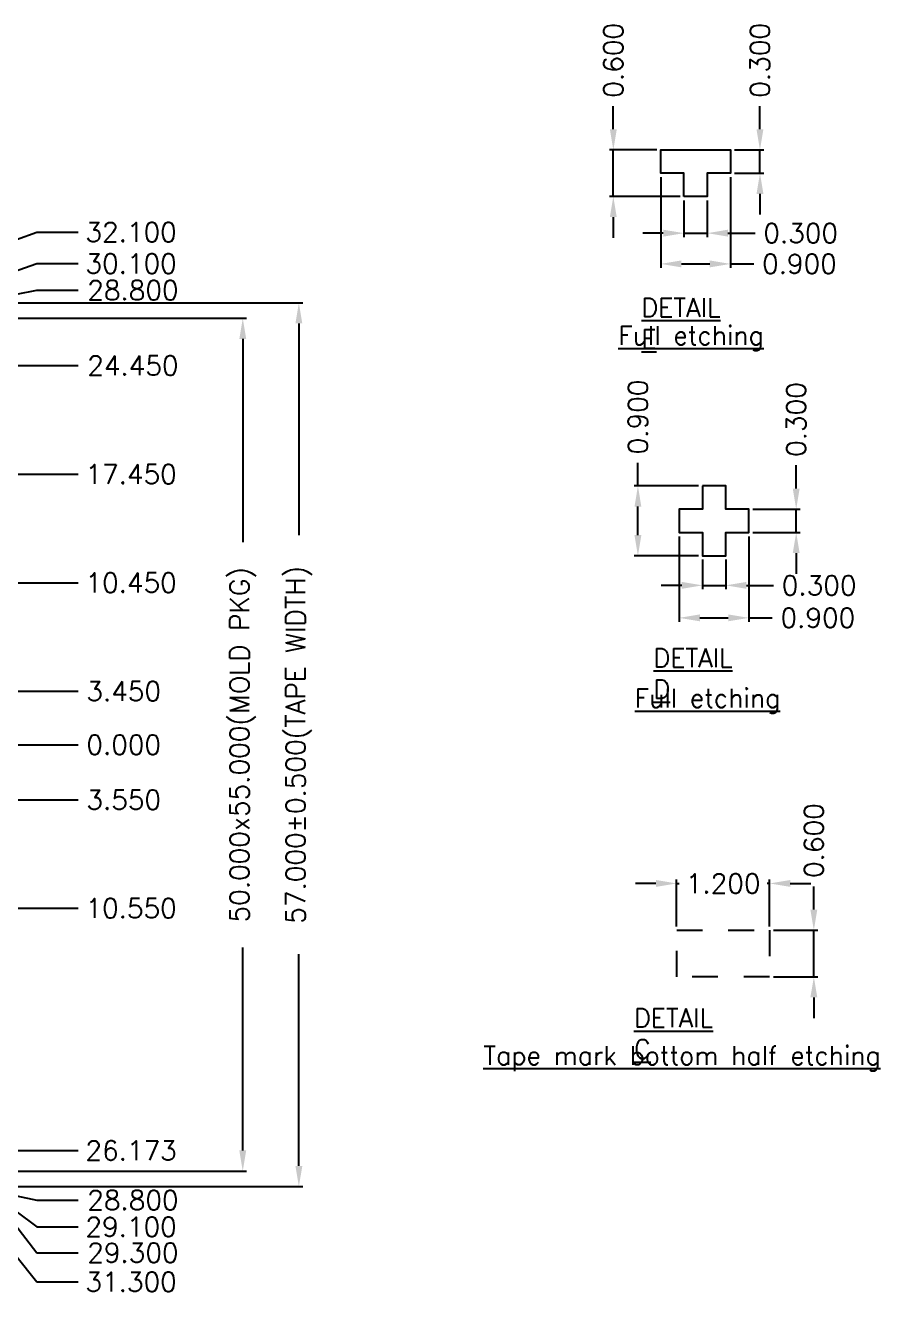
# Model space of a CAD drawing. Header units: millimetres. Extents: x 403.52 to 411.99, y 129.21 to 134.71.
# Drawn here: x 408.683 to 411.994, y 129.796 to 134.707 of the extents above; entities that cross this region are included whole.
import ezdxf

# ---------------------------------------------------------------- set-up
doc = ezdxf.new("R2010")
doc.units = ezdxf.units.MM
doc.header["$LTSCALE"] = 0.5
doc.header["$PDMODE"] = 98
doc.linetypes.add('HIDDEN', pattern=[0.375, 0.25, -0.125])
doc.layers.add('DIM', color=3, linetype='Continuous')
doc.styles.add('Chinese', font='SimSun.ttf', dxfattribs={"height": 5})
doc.styles.add('SIMPLEX', font='simplex.shx', dxfattribs={"bigfont": 'AllInOneBig.shx'})
doc.dimstyles.new('Standard2', dxfattribs={"dimtxt": 0.075, "dimasz": 0.08, "dimexe": 0.015, "dimexo": 0.015, "dimgap": 0.027, "dimtad": 1, "dimdec": 3, "dimlfac": 16.666667, "dimrnd": 0.0005, "dimzin": 1, "dimtxsty": 'SIMPLEX', "dimcen": 0.1905, "dimclrd": 256, "dimclre": 256, "dimclrt": 256, "dimazin": 3, "dimtp": 0.03, "dimtm": 0.05, "dimtfac": 0.8, "dimtdec": 3, "dimtmove": 0, "dimatfit": 3, "dimfxl": 0.05, "dimtzin": 4, "dimlwd": -1, "dimlwe": -1})

# ---------------------------------------------------------------- blocks, each defined once
blk = doc.blocks.new('*D10')
at = {"layer": 'Defpoints', "color": 0, "ltscale": 0.1, "transparency": 16777216}
for p in [(406.488, 131.9238), (406.498, 131.9238), (408.8868, 131.9238)]:
    blk.add_point(p, dxfattribs=at)
at = {"layer": 'DIM', "ltscale": 0.1, "transparency": 16777216}
blk.add_line((406.513, 131.9238), (408.8868, 131.9238), dxfattribs=at)
at = {"layer": 'DIM', "ltscale": 0.1, "transparency": 16777216, "insert": (409.0638, 131.9238), "char_height": 0.075, "attachment_point": 5, "style": 'SIMPLEX'}
blk.add_mtext('\\A1;0.000', dxfattribs=at)
blk = doc.blocks.new('*D35')
at = {"layer": 'Defpoints', "color": 0, "ltscale": 0.1, "transparency": 16777216}
for p in [(408.8868, 133.9073), (408.1078, 133.8498), (406.488, 131.9238)]:
    blk.add_point(p, dxfattribs=at)
at = {"layer": 'DIM', "ltscale": 0.1, "transparency": 16777216}
for p, q in [((408.5668, 133.8498), (408.7268, 133.9073)), ((408.7268, 133.9073), (408.8868, 133.9073)), ((408.1228, 133.8498), (408.5668, 133.8498))]:
    blk.add_line(p, q, dxfattribs=at)
at = {"layer": 'DIM', "ltscale": 0.1, "transparency": 16777216, "insert": (409.0924, 133.9073), "char_height": 0.075, "attachment_point": 5, "style": 'SIMPLEX'}
blk.add_mtext('\\A1;32.100', dxfattribs=at)
blk = doc.blocks.new('*D36')
at = {"layer": 'Defpoints', "color": 0, "ltscale": 0.1, "transparency": 16777216}
for p in [(408.8868, 133.7852), (408.2338, 133.7298), (406.488, 131.9238)]:
    blk.add_point(p, dxfattribs=at)
at = {"layer": 'DIM', "ltscale": 0.1, "transparency": 16777216}
for p, q in [((408.5668, 133.7298), (408.7268, 133.7852)), ((408.7268, 133.7852), (408.8868, 133.7852)), ((408.2488, 133.7298), (408.5668, 133.7298))]:
    blk.add_line(p, q, dxfattribs=at)
at = {"layer": 'DIM', "ltscale": 0.1, "transparency": 16777216, "insert": (409.0924, 133.7852), "char_height": 0.075, "attachment_point": 5, "style": 'SIMPLEX'}
blk.add_mtext('\\A1;30.100', dxfattribs=at)
blk = doc.blocks.new('*D37')
at = {"layer": 'Defpoints', "color": 0, "ltscale": 0.1, "transparency": 16777216}
for p in [(408.1138, 133.6518), (408.8868, 133.6823), (406.488, 131.9238)]:
    blk.add_point(p, dxfattribs=at)
at = {"layer": 'DIM', "ltscale": 0.1, "transparency": 16777216}
for p, q in [((408.1288, 133.6518), (408.5668, 133.6518)), ((408.5668, 133.6518), (408.7268, 133.6823)), ((408.7268, 133.6823), (408.8868, 133.6823))]:
    blk.add_line(p, q, dxfattribs=at)
at = {"layer": 'DIM', "ltscale": 0.1, "transparency": 16777216, "insert": (409.0995, 133.6823), "char_height": 0.075, "attachment_point": 5, "style": 'SIMPLEX'}
blk.add_mtext('\\A1;28.800', dxfattribs=at)
blk = doc.blocks.new('*D38')
at = {"layer": 'Defpoints', "color": 0, "ltscale": 0.1, "transparency": 16777216}
for p in [(408.2338, 133.3908), (408.8868, 133.3908), (406.488, 131.9238)]:
    blk.add_point(p, dxfattribs=at)
at = {"layer": 'DIM', "ltscale": 0.1, "transparency": 16777216}
blk.add_line((408.2488, 133.3908), (408.8868, 133.3908), dxfattribs=at)
at = {"layer": 'DIM', "ltscale": 0.1, "transparency": 16777216, "insert": (409.0995, 133.3908), "char_height": 0.075, "attachment_point": 5, "style": 'SIMPLEX'}
blk.add_mtext('\\A1;24.450', dxfattribs=at)
blk = doc.blocks.new('*D39')
at = {"layer": 'Defpoints', "color": 0, "ltscale": 0.1, "transparency": 16777216}
for p in [(408.2338, 132.9708), (408.8868, 132.9708), (406.488, 131.9238)]:
    blk.add_point(p, dxfattribs=at)
at = {"layer": 'DIM', "ltscale": 0.1, "transparency": 16777216}
blk.add_line((408.2488, 132.9708), (408.8868, 132.9708), dxfattribs=at)
at = {"layer": 'DIM', "ltscale": 0.1, "transparency": 16777216, "insert": (409.0924, 132.9708), "char_height": 0.075, "attachment_point": 5, "style": 'SIMPLEX'}
blk.add_mtext('\\A1;17.450', dxfattribs=at)
blk = doc.blocks.new('*D40')
at = {"layer": 'Defpoints', "color": 0, "ltscale": 0.1, "transparency": 16777216}
for p in [(408.2338, 132.5508), (408.8868, 132.5508), (406.488, 131.9238)]:
    blk.add_point(p, dxfattribs=at)
at = {"layer": 'DIM', "ltscale": 0.1, "transparency": 16777216}
blk.add_line((408.2488, 132.5508), (408.8868, 132.5508), dxfattribs=at)
at = {"layer": 'DIM', "ltscale": 0.1, "transparency": 16777216, "insert": (409.0924, 132.5508), "char_height": 0.075, "attachment_point": 5, "style": 'SIMPLEX'}
blk.add_mtext('\\A1;10.450', dxfattribs=at)
blk = doc.blocks.new('*D41')
at = {"layer": 'Defpoints', "color": 0, "ltscale": 0.1, "transparency": 16777216}
for p in [(408.2338, 132.1308), (408.8868, 132.1308), (406.488, 131.9238)]:
    blk.add_point(p, dxfattribs=at)
at = {"layer": 'DIM', "ltscale": 0.1, "transparency": 16777216}
blk.add_line((408.2488, 132.1308), (408.8868, 132.1308), dxfattribs=at)
at = {"layer": 'DIM', "ltscale": 0.1, "transparency": 16777216, "insert": (409.0638, 132.1308), "char_height": 0.075, "attachment_point": 5, "style": 'SIMPLEX'}
blk.add_mtext('\\A1;3.450', dxfattribs=at)
blk = doc.blocks.new('*D42')
at = {"layer": 'Defpoints', "color": 0, "ltscale": 0.1, "transparency": 16777216}
for p in [(406.488, 131.9238), (408.2338, 131.7108), (408.8868, 131.7108)]:
    blk.add_point(p, dxfattribs=at)
at = {"layer": 'DIM', "ltscale": 0.1, "transparency": 16777216}
blk.add_line((408.2488, 131.7108), (408.8868, 131.7108), dxfattribs=at)
at = {"layer": 'DIM', "ltscale": 0.1, "transparency": 16777216, "insert": (409.0638, 131.7108), "char_height": 0.075, "attachment_point": 5, "style": 'SIMPLEX'}
blk.add_mtext('\\A1;3.550', dxfattribs=at)
blk = doc.blocks.new('*D43')
at = {"layer": 'Defpoints', "color": 0, "ltscale": 0.1, "transparency": 16777216}
for p in [(406.488, 131.9238), (408.2338, 131.2908), (408.8868, 131.2908)]:
    blk.add_point(p, dxfattribs=at)
at = {"layer": 'DIM', "ltscale": 0.1, "transparency": 16777216}
blk.add_line((408.2488, 131.2908), (408.8868, 131.2908), dxfattribs=at)
at = {"layer": 'DIM', "ltscale": 0.1, "transparency": 16777216, "insert": (409.0924, 131.2908), "char_height": 0.075, "attachment_point": 5, "style": 'SIMPLEX'}
blk.add_mtext('\\A1;10.550', dxfattribs=at)
blk = doc.blocks.new('*D44')
at = {"layer": 'Defpoints', "color": 0, "ltscale": 0.1, "transparency": 16777216}
for p in [(406.488, 131.9238), (408.1138, 130.1958), (408.8868, 130.1615)]:
    blk.add_point(p, dxfattribs=at)
at = {"layer": 'DIM', "ltscale": 0.1, "transparency": 16777216}
for p, q in [((408.1288, 130.1958), (408.5668, 130.1958)), ((408.5668, 130.1958), (408.7268, 130.1615)), ((408.7268, 130.1615), (408.8868, 130.1615))]:
    blk.add_line(p, q, dxfattribs=at)
at = {"layer": 'DIM', "ltscale": 0.1, "transparency": 16777216, "insert": (409.0995, 130.1615), "char_height": 0.075, "attachment_point": 5, "style": 'SIMPLEX'}
blk.add_mtext('\\A1;28.800', dxfattribs=at)
blk = doc.blocks.new('*D45')
at = {"layer": 'Defpoints', "color": 0, "ltscale": 0.1, "transparency": 16777216}
for p in [(406.488, 131.9238), (408.2338, 130.1658), (408.8868, 129.958)]:
    blk.add_point(p, dxfattribs=at)
at = {"layer": 'DIM', "ltscale": 0.1, "transparency": 16777216}
for p, q in [((408.2488, 130.1658), (408.5668, 130.1658)), ((408.5668, 130.1658), (408.7268, 129.958)), ((408.7268, 129.958), (408.8868, 129.958))]:
    blk.add_line(p, q, dxfattribs=at)
at = {"layer": 'DIM', "ltscale": 0.1, "transparency": 16777216, "insert": (409.0995, 129.958), "char_height": 0.075, "attachment_point": 5, "style": 'SIMPLEX'}
blk.add_mtext('\\A1;29.300', dxfattribs=at)
blk = doc.blocks.new('*D46')
at = {"layer": 'Defpoints', "color": 0, "ltscale": 0.1, "transparency": 16777216}
for p in [(406.488, 131.9238), (408.1078, 130.0458), (408.8868, 129.8452)]:
    blk.add_point(p, dxfattribs=at)
at = {"layer": 'DIM', "ltscale": 0.1, "transparency": 16777216}
for p, q in [((408.1228, 130.0458), (408.5668, 130.0458)), ((408.5668, 130.0458), (408.7268, 129.8452)), ((408.7268, 129.8452), (408.8868, 129.8452))]:
    blk.add_line(p, q, dxfattribs=at)
at = {"layer": 'DIM', "ltscale": 0.1, "transparency": 16777216, "insert": (409.0924, 129.8452), "char_height": 0.075, "attachment_point": 5, "style": 'SIMPLEX'}
blk.add_mtext('\\A1;31.300', dxfattribs=at)
blk = doc.blocks.new('*D64')
at = {"layer": 'Defpoints', "color": 0, "ltscale": 0.1, "transparency": 16777216}
for p in [(408.018, 133.5738), (409.5247, 133.5738), (408.018, 130.2738)]:
    blk.add_point(p, dxfattribs=at)
at = {"layer": 'DIM', "ltscale": 0.1, "transparency": 16777216}
for p, q in [((408.033, 133.5738), (409.5397, 133.5738)), ((409.5247, 133.4938), (409.5247, 132.708)), ((409.5247, 130.3538), (409.5247, 131.1397)), ((408.033, 130.2738), (409.5397, 130.2738))]:
    blk.add_line(p, q, dxfattribs=at)
for points in [[(409.5114, 133.4938), (409.538, 133.4938), (409.5247, 133.5738)], [(409.5114, 130.3538), (409.538, 130.3538), (409.5247, 130.2738)]]:
    blk.add_solid(points, dxfattribs=at)
at = {"layer": 'DIM', "ltscale": 0.1, "transparency": 16777216, "insert": (409.5247, 131.9238), "char_height": 0.075, "attachment_point": 5, "rotation": 90, "style": 'SIMPLEX'}
blk.add_mtext('\\A1;50.000x55.000(MOLD PKG)', dxfattribs=at)
blk = doc.blocks.new('*D65')
at = {"layer": 'Defpoints', "color": 0, "ltscale": 0.1, "transparency": 16777216}
for p in [(408.2338, 133.6338), (409.7419, 133.6338), (408.2338, 130.2138)]:
    blk.add_point(p, dxfattribs=at)
at = {"layer": 'DIM', "ltscale": 0.1, "transparency": 16777216}
for p, q in [((408.2488, 133.6338), (409.7569, 133.6338)), ((409.7419, 133.5538), (409.7419, 132.7347)), ((409.7419, 130.2938), (409.7419, 131.1129)), ((408.2488, 130.2138), (409.7569, 130.2138))]:
    blk.add_line(p, q, dxfattribs=at)
for points in [[(409.7286, 133.5538), (409.7553, 133.5538), (409.7419, 133.6338)], [(409.7286, 130.2938), (409.7553, 130.2938), (409.7419, 130.2138)]]:
    blk.add_solid(points, dxfattribs=at)
at = {"layer": 'DIM', "ltscale": 0.1, "transparency": 16777216, "insert": (409.7419, 131.9238), "char_height": 0.075, "attachment_point": 5, "rotation": 90, "style": 'SIMPLEX'}
blk.add_mtext('\\A1;57.000%%p0.500(TAPE WIDTH)', dxfattribs=at)
blk = doc.blocks.new('*D20')
at = {"ltscale": 0.1, "transparency": 16777216}
for p, q in [((411.1247, 131.387), (411.0447, 131.387)), ((411.2047, 131.2208), (411.2047, 131.402)), ((411.2047, 131.387), (411.2149, 131.387)), ((411.5647, 131.387), (411.5546, 131.387)), ((411.5647, 131.2208), (411.5647, 131.402)), ((411.6447, 131.387), (411.7247, 131.387))]:
    blk.add_line(p, q, dxfattribs=at)
for points in [[(411.1247, 131.4003), (411.1247, 131.3737), (411.2047, 131.387)], [(411.6447, 131.4003), (411.6447, 131.3737), (411.5647, 131.387)]]:
    blk.add_solid(points, dxfattribs=at)
at = {"layer": 'Defpoints', "color": 0, "ltscale": 0.1, "transparency": 16777216}
for p in [(411.5647, 131.387), (411.2047, 131.2058), (411.5647, 131.2058)]:
    blk.add_point(p, dxfattribs=at)
at = {"ltscale": 0.1, "transparency": 16777216, "insert": (411.3847, 131.387), "char_height": 0.075, "attachment_point": 5, "style": 'SIMPLEX'}
blk.add_mtext('\\A1;1.200', dxfattribs=at)
blk = doc.blocks.new('*D21')
at = {"ltscale": 0.1, "transparency": 16777216}
for p, q in [((411.7359, 131.2858), (411.7359, 131.3758)), ((411.5797, 131.2058), (411.7509, 131.2058)), ((411.7359, 131.0258), (411.7359, 131.2058)), ((411.5797, 131.0258), (411.7509, 131.0258)), ((411.7359, 130.9458), (411.7359, 130.8658))]:
    blk.add_line(p, q, dxfattribs=at)
for points in [[(411.7225, 131.2858), (411.7492, 131.2858), (411.7359, 131.2058)], [(411.7225, 130.9458), (411.7492, 130.9458), (411.7359, 131.0258)]]:
    blk.add_solid(points, dxfattribs=at)
at = {"layer": 'Defpoints', "color": 0, "ltscale": 0.1, "transparency": 16777216}
for p in [(411.5647, 131.2058), (411.7359, 131.2058), (411.5647, 131.0258)]:
    blk.add_point(p, dxfattribs=at)
at = {"ltscale": 0.1, "transparency": 16777216, "insert": (411.7359, 131.5528), "char_height": 0.075, "attachment_point": 5, "rotation": 90, "style": 'SIMPLEX'}
blk.add_mtext('\\A1;0.600', dxfattribs=at)
blk = doc.blocks.new('*D72')
at = {"ltscale": 0.1, "transparency": 16777216}
for p, q in [((411.2331, 134.0302), (411.2331, 133.8882)), ((411.3231, 134.0302), (411.3231, 133.8882)), ((411.1531, 133.9032), (411.0731, 133.9032)), ((411.2331, 133.9032), (411.3231, 133.9032)), ((411.4031, 133.9032), (411.5081, 133.9032))]:
    blk.add_line(p, q, dxfattribs=at)
for points in [[(411.1531, 133.9166), (411.1531, 133.8899), (411.2331, 133.9032)], [(411.4031, 133.9166), (411.4031, 133.8899), (411.3231, 133.9032)]]:
    blk.add_solid(points, dxfattribs=at)
at = {"layer": 'Defpoints', "color": 0, "ltscale": 0.1, "transparency": 16777216}
for p in [(411.2331, 134.0452), (411.3231, 134.0452), (411.3231, 133.9032)]:
    blk.add_point(p, dxfattribs=at)
at = {"ltscale": 0.1, "transparency": 16777216, "insert": (411.6851, 133.9032), "char_height": 0.075, "attachment_point": 5, "style": 'SIMPLEX'}
blk.add_mtext('\\A1;0.300', dxfattribs=at)
blk = doc.blocks.new('*D73')
at = {"ltscale": 0.1, "transparency": 16777216}
for p, q in [((411.5272, 134.3052), (411.5272, 134.3952)), ((411.4281, 134.2252), (411.5422, 134.2252)), ((411.5272, 134.1352), (411.5272, 134.2252)), ((411.4281, 134.1352), (411.5422, 134.1352)), ((411.5272, 134.0552), (411.5272, 133.9752))]:
    blk.add_line(p, q, dxfattribs=at)
for points in [[(411.5139, 134.3052), (411.5406, 134.3052), (411.5272, 134.2252)], [(411.5139, 134.0552), (411.5406, 134.0552), (411.5272, 134.1352)]]:
    blk.add_solid(points, dxfattribs=at)
at = {"layer": 'Defpoints', "color": 0, "ltscale": 0.1, "transparency": 16777216}
for p in [(411.4131, 134.2252), (411.5272, 134.2252), (411.4131, 134.1352)]:
    blk.add_point(p, dxfattribs=at)
at = {"ltscale": 0.1, "transparency": 16777216, "insert": (411.5272, 134.5722), "char_height": 0.075, "attachment_point": 5, "rotation": 90, "style": 'SIMPLEX'}
blk.add_mtext('\\A1;0.300', dxfattribs=at)
blk = doc.blocks.new('*D74')
at = {"ltscale": 0.1, "transparency": 16777216}
for p, q in [((410.9595, 134.3052), (410.9595, 134.3952)), ((411.1281, 134.2252), (410.9445, 134.2252)), ((410.9595, 134.0452), (410.9595, 134.2252)), ((411.2181, 134.0452), (410.9445, 134.0452)), ((410.9595, 133.9652), (410.9595, 133.8852))]:
    blk.add_line(p, q, dxfattribs=at)
for points in [[(410.9461, 134.3052), (410.9728, 134.3052), (410.9595, 134.2252)], [(410.9461, 133.9652), (410.9728, 133.9652), (410.9595, 134.0452)]]:
    blk.add_solid(points, dxfattribs=at)
at = {"layer": 'Defpoints', "color": 0, "ltscale": 0.1, "transparency": 16777216}
for p in [(411.1431, 134.2252), (410.9595, 134.0452), (411.2331, 134.0452)]:
    blk.add_point(p, dxfattribs=at)
at = {"ltscale": 0.1, "transparency": 16777216, "insert": (410.9595, 134.5722), "char_height": 0.075, "attachment_point": 5, "rotation": 90, "style": 'SIMPLEX'}
blk.add_mtext('\\A1;0.600', dxfattribs=at)
blk = doc.blocks.new('*D75')
at = {"ltscale": 0.1, "transparency": 16777216}
for p, q in [((411.1431, 134.1202), (411.1431, 133.7693)), ((411.4131, 134.1202), (411.4131, 133.7693)), ((411.2231, 133.7843), (411.3331, 133.7843)), ((411.4131, 133.7843), (411.5031, 133.7843))]:
    blk.add_line(p, q, dxfattribs=at)
for points in [[(411.2231, 133.7976), (411.2231, 133.7709), (411.1431, 133.7843)], [(411.3331, 133.7976), (411.3331, 133.7709), (411.4131, 133.7843)]]:
    blk.add_solid(points, dxfattribs=at)
at = {"layer": 'Defpoints', "color": 0, "ltscale": 0.1, "transparency": 16777216}
for p in [(411.1431, 134.1352), (411.4131, 134.1352), (411.4131, 133.7843)]:
    blk.add_point(p, dxfattribs=at)
at = {"ltscale": 0.1, "transparency": 16777216, "insert": (411.6801, 133.7843), "char_height": 0.075, "attachment_point": 5, "style": 'SIMPLEX'}
blk.add_mtext('\\A1;0.900', dxfattribs=at)
blk = doc.blocks.new('*D22')
at = {"ltscale": 0.1, "transparency": 16777216}
for p, q in [((411.3045, 132.64), (411.3045, 132.5254)), ((411.3945, 132.64), (411.3945, 132.5254)), ((411.2245, 132.5404), (411.1445, 132.5404)), ((411.3045, 132.5404), (411.3945, 132.5404)), ((411.4745, 132.5404), (411.5795, 132.5404))]:
    blk.add_line(p, q, dxfattribs=at)
for points in [[(411.2245, 132.5537), (411.2245, 132.5271), (411.3045, 132.5404)], [(411.4745, 132.5537), (411.4745, 132.5271), (411.3945, 132.5404)]]:
    blk.add_solid(points, dxfattribs=at)
at = {"layer": 'Defpoints', "color": 0, "ltscale": 0.1, "transparency": 16777216}
for p in [(411.3045, 132.655), (411.3945, 132.655), (411.3945, 132.5404)]:
    blk.add_point(p, dxfattribs=at)
at = {"ltscale": 0.1, "transparency": 16777216, "insert": (411.7565, 132.5404), "char_height": 0.075, "attachment_point": 5, "style": 'SIMPLEX'}
blk.add_mtext('\\A1;0.300', dxfattribs=at)
blk = doc.blocks.new('*D23')
at = {"ltscale": 0.1, "transparency": 16777216}
for p, q in [((411.6675, 132.915), (411.6675, 133.005)), ((411.4995, 132.835), (411.6825, 132.835)), ((411.6675, 132.745), (411.6675, 132.835)), ((411.4995, 132.745), (411.6825, 132.745)), ((411.6675, 132.665), (411.6675, 132.585))]:
    blk.add_line(p, q, dxfattribs=at)
for points in [[(411.6542, 132.915), (411.6808, 132.915), (411.6675, 132.835)], [(411.6542, 132.665), (411.6808, 132.665), (411.6675, 132.745)]]:
    blk.add_solid(points, dxfattribs=at)
at = {"layer": 'Defpoints', "color": 0, "ltscale": 0.1, "transparency": 16777216}
for p in [(411.4845, 132.835), (411.6675, 132.835), (411.4845, 132.745)]:
    blk.add_point(p, dxfattribs=at)
at = {"ltscale": 0.1, "transparency": 16777216, "insert": (411.6675, 133.182), "char_height": 0.075, "attachment_point": 5, "rotation": 90, "style": 'SIMPLEX'}
blk.add_mtext('\\A1;0.300', dxfattribs=at)
blk = doc.blocks.new('*D24')
at = {"ltscale": 0.1, "transparency": 16777216}
for p, q in [((411.0547, 132.925), (411.0547, 133.015)), ((411.2895, 132.925), (411.0397, 132.925)), ((411.0547, 132.735), (411.0547, 132.845)), ((411.2895, 132.655), (411.0397, 132.655))]:
    blk.add_line(p, q, dxfattribs=at)
for points in [[(411.0414, 132.845), (411.068, 132.845), (411.0547, 132.925)], [(411.0414, 132.735), (411.068, 132.735), (411.0547, 132.655)]]:
    blk.add_solid(points, dxfattribs=at)
at = {"layer": 'Defpoints', "color": 0, "ltscale": 0.1, "transparency": 16777216}
for p in [(411.3045, 132.925), (411.0547, 132.655), (411.3045, 132.655)]:
    blk.add_point(p, dxfattribs=at)
at = {"ltscale": 0.1, "transparency": 16777216, "insert": (411.0547, 133.192), "char_height": 0.075, "attachment_point": 5, "rotation": 90, "style": 'SIMPLEX'}
blk.add_mtext('\\A1;0.900', dxfattribs=at)
blk = doc.blocks.new('*D25')
at = {"ltscale": 0.1, "transparency": 16777216}
for p, q in [((411.2145, 132.73), (411.2145, 132.3997)), ((411.4845, 132.73), (411.4845, 132.3997)), ((411.2945, 132.4147), (411.4045, 132.4147)), ((411.4845, 132.4147), (411.5745, 132.4147))]:
    blk.add_line(p, q, dxfattribs=at)
for points in [[(411.2945, 132.428), (411.2945, 132.4013), (411.2145, 132.4147)], [(411.4045, 132.428), (411.4045, 132.4013), (411.4845, 132.4147)]]:
    blk.add_solid(points, dxfattribs=at)
at = {"layer": 'Defpoints', "color": 0, "ltscale": 0.1, "transparency": 16777216}
for p in [(411.2145, 132.745), (411.4845, 132.745), (411.4845, 132.4147)]:
    blk.add_point(p, dxfattribs=at)
at = {"ltscale": 0.1, "transparency": 16777216, "insert": (411.7515, 132.4147), "char_height": 0.075, "attachment_point": 5, "style": 'SIMPLEX'}
blk.add_mtext('\\A1;0.900', dxfattribs=at)
blk = doc.blocks.new('*D76')
at = {"layer": 'Defpoints', "color": 0, "ltscale": 0.1, "transparency": 16777216}
for p in [(406.488, 131.9238), (408.1621, 130.3535), (408.8868, 130.3535)]:
    blk.add_point(p, dxfattribs=at)
at = {"layer": 'DIM', "ltscale": 0.1, "transparency": 16777216}
for p, q in [((408.1771, 130.3535), (408.5668, 130.3535)), ((408.5668, 130.3535), (408.7268, 130.3535)), ((408.7268, 130.3535), (408.8868, 130.3535))]:
    blk.add_line(p, q, dxfattribs=at)
at = {"layer": 'DIM', "ltscale": 0.1, "transparency": 16777216, "insert": (409.0924, 130.3535), "char_height": 0.075, "attachment_point": 5, "style": 'SIMPLEX'}
blk.add_mtext('\\A1;26.173', dxfattribs=at)
blk = doc.blocks.new('*D77')
at = {"layer": 'Defpoints', "color": 0, "ltscale": 0.1, "transparency": 16777216}
for p in [(406.488, 131.9238), (407.933, 130.1778), (408.8868, 130.0581)]:
    blk.add_point(p, dxfattribs=at)
at = {"layer": 'DIM', "ltscale": 0.1, "transparency": 16777216}
for p, q in [((407.948, 130.1778), (408.5668, 130.1778)), ((408.5668, 130.1778), (408.7268, 130.0581)), ((408.7268, 130.0581), (408.8868, 130.0581))]:
    blk.add_line(p, q, dxfattribs=at)
at = {"layer": 'DIM', "ltscale": 0.1, "transparency": 16777216, "insert": (409.0924, 130.0581), "char_height": 0.075, "attachment_point": 5, "style": 'SIMPLEX'}
blk.add_mtext('\\A1;29.100', dxfattribs=at)

msp = doc.modelspace()

# ---------------------------------------------------------------- linework, layer by layer
at = {"color": 6, "linetype": 'HIDDEN', "ltscale": 0.3}
for p, q in [((411.204735, 131.20577), (411.564735, 131.20577)), ((411.204735, 131.02577), (411.204735, 131.20577)), ((411.564735, 131.20577), (411.564735, 131.02577)), ((411.564735, 131.02577), (411.204735, 131.02577))]:
    msp.add_line(p, q, dxfattribs=at)
at = {"color": 6, "ltscale": 0.3}
for points in [[(411.233066, 134.045209), (411.233066, 134.135209), (411.143066, 134.135209), (411.143066, 134.225209), (411.233066, 134.225209), (411.233066, 134.225209), (411.323066, 134.225209), (411.323066, 134.225209), (411.413066, 134.225209), (411.413066, 134.135209), (411.323066, 134.135209), (411.323066, 134.045209), (411.233066, 134.045209)], [(411.304461, 132.924959), (411.304461, 132.834959), (411.214461, 132.834959), (411.214461, 132.744959), (411.304461, 132.744959), (411.304461, 132.654959), (411.394461, 132.654959), (411.394461, 132.744959), (411.484461, 132.744959), (411.484461, 132.834959), (411.394461, 132.834959), (411.394461, 132.924959), (411.304461, 132.924959)]]:
    msp.add_lwpolyline(points, dxfattribs=at)

# ---------------------------------------------------------------- texts
at = {"layer": 'DIM', "color": 0, "ltscale": 0.1, "char_height": 0.07222543, "attachment_point": 1, "style": 'Chinese'}
for s, insert, width in [('{\\Fsimplex|c0;\\LDETAIL \\Fsimplex|c134;E}', (411.067954, 133.651354), 0.00518511), ('{\\Fsimplex|c0;\\LFull etching}', (410.978241, 133.543646), 1.18726259), ('{\\Fsimplex|c0;\\LDETAIL D}', (411.114752, 132.295751), 0.00518511), ('{\\Fsimplex|c0;\\LFull etching}', (411.042253, 132.140306), 1.18726259), ('{\\Fsimplex|c0;\\LDETAIL C}', (411.039326, 130.902555), 0.00518511), ('{\\Fsimplex|c0;\\LTape mark bottom half etching}', (410.456058, 130.757418), 1.755887)]:
    msp.add_mtext(s, dxfattribs=dict(at, insert=insert, width=width))

# ---------------------------------------------------------------- dimensions: what is measured, and where the dimension line sits
at = {"ltscale": 0.1}
for base, p1, p2, text, picture, middle in [((410.959455, 134.045209), (411.143066, 134.225209), (411.233066, 134.045209), '0.600', '*D74', (410.959455, 134.572209)), ((411.527235, 134.225209), (411.413066, 134.135209), (411.413066, 134.225209), '0.300', '*D73', (411.527235, 134.572209)), ((411.054704, 132.654959), (411.304461, 132.924959), (411.304461, 132.654959), '0.900', '*D24', (411.054704, 133.191959)), ((411.667484, 132.834959), (411.484461, 132.744959), (411.484461, 132.834959), '0.300', '*D23', (411.667484, 133.181959))]:
    dim = msp.add_linear_dim(base=base, p1=p1, p2=p2, angle=90, text=text, dimstyle='Standard2', dxfattribs=at)
    dim.commit()
    dim.dimension.update_dxf_attribs({"geometry": picture, "text_midpoint": middle, "dimtype": 160})
for base, p1, p2, text, picture, middle in [((411.413066, 133.784267), (411.143066, 134.135209), (411.413066, 134.135209), '0.900', '*D75', (411.680066, 133.784267)), ((411.323066, 133.903222), (411.233066, 134.045209), (411.323066, 134.045209), '0.300', '*D72', (411.685066, 133.903222)), ((411.484461, 132.41467), (411.214461, 132.744959), (411.484461, 132.744959), '0.900', '*D25', (411.751461, 132.41467)), ((411.394461, 132.540411), (411.304461, 132.654959), (411.394461, 132.654959), '0.300', '*D22', (411.756461, 132.540411))]:
    dim = msp.add_linear_dim(base=base, p1=p1, p2=p2, text=text, dimstyle='Standard2', dxfattribs=at)
    dim.commit()
    dim.dimension.update_dxf_attribs({"geometry": picture, "text_midpoint": middle, "dimtype": 160})
at = {"color": 0, "ltscale": 0.1}
dim = msp.add_linear_dim(base=(411.735871, 131.20577), p1=(411.564735, 131.02577), p2=(411.564735, 131.20577), angle=90, text='0.600', dimstyle='Standard2', dxfattribs=at)
dim.commit()
dim.dimension.update_dxf_attribs({"geometry": '*D21', "text_midpoint": (411.735871, 131.55277), "dimtype": 160})
dim = msp.add_linear_dim(base=(411.564735, 131.386995), p1=(411.204735, 131.20577), p2=(411.564735, 131.20577), text='1.200', dimstyle='Standard2', dxfattribs=at)
dim.commit()
dim.dimension.update_dxf_attribs({"geometry": '*D20', "text_midpoint": (411.384735, 131.386995)})
at = {"layer": 'DIM', "ltscale": 0.1}
for feature_location, offset, origin, picture, middle in [((408.107812, 133.849818), (0.778986, 0.057509), (406.487992, 131.923818), '*D35', (409.092369, 133.907327)), ((408.233812, 133.729818), (0.652986, 0.055363), (406.487992, 131.923818), '*D36', (409.092369, 133.785182)), ((408.113812, 133.651818), (0.772986, 0.03051), (406.487992, 131.923818), '*D37', (409.099512, 133.682328)), ((408.233812, 133.390818), (0.652986, 0), (406.487992, 131.923818), '*D38', (409.099512, 133.390818)), ((408.233812, 132.970818), (0.652986, 0), (406.487992, 131.923818), '*D39', (409.092369, 132.970818)), ((408.233812, 132.550818), (0.652986, 0), (406.487992, 131.923818), '*D40', (409.092369, 132.550818)), ((408.233812, 132.130818), (0.652986, 0), (406.487992, 131.923818), '*D41', (409.063798, 132.130818)), ((406.4979917721, 131.9238182563), (2.3888057643, 0), (406.4879917721, 131.9238182563), '*D10', (409.0637975365, 131.9238182563)), ((408.233812, 131.710818), (0.652986, 0), (406.487992, 131.923818), '*D42', (409.063798, 131.710818)), ((408.233812, 131.290818), (0.652986, 0), (406.487992, 131.923818), '*D43', (409.092369, 131.290818)), ((408.113812, 130.195818), (0.772986, -0.034336), (406.487992, 131.923818), '*D44', (409.099512, 130.161482)), ((408.233812, 130.165818), (0.652986, -0.207771), (406.487992, 131.923818), '*D45', (409.099512, 129.958047)), ((408.107812, 130.045818), (0.778986, -0.200627), (406.487992, 131.923818), '*D46', (409.092369, 129.845191)), ((408.1620865924, 130.3534682557), (0.724710944, -0.0000005941), (406.4879917721, 131.9238182563), '*D76', (409.092368965, 130.3534676616)), ((407.933037, 130.177818), (0.95376, -0.119718), (406.487992, 131.923818), '*D77', (409.092369, 130.0581))]:
    dim = msp.add_ordinate_dim(feature_location=feature_location, offset=offset, dtype=0, origin=origin, dimstyle='Standard2', dxfattribs=at)
    dim.commit()
    dim.dimension.update_dxf_attribs({"geometry": picture, "text_midpoint": middle})
for base, p1, p2, text, picture, middle in [((409.741939, 133.633818), (408.233812, 130.213818), (408.233812, 133.633818), '<>%%p0.500(TAPE WIDTH)', '*D65', (409.741939, 131.923818)), ((409.524712, 133.573818), (408.017992, 130.273818), (408.017992, 133.573818), '50.000x<>(MOLD PKG)', '*D64', (409.524712, 131.923818))]:
    dim = msp.add_linear_dim(base=base, p1=p1, p2=p2, angle=90, text=text, dimstyle='Standard2', dxfattribs=at)
    dim.commit()
    dim.dimension.update_dxf_attribs({"geometry": picture, "text_midpoint": middle})

doc.saveas('drawing.dxf')
